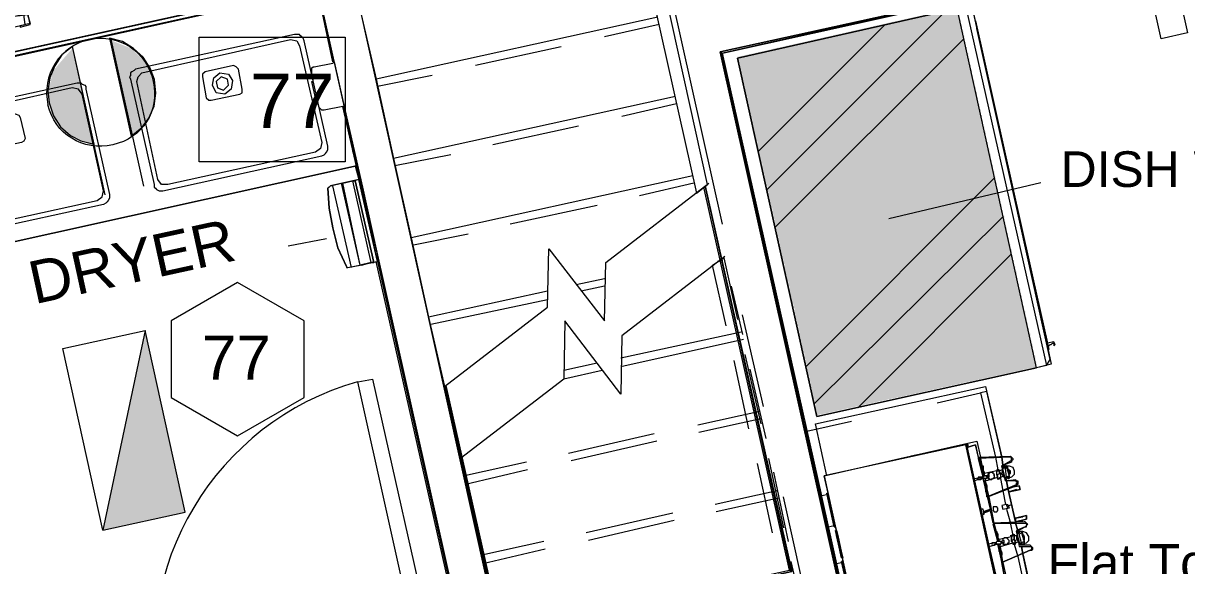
# Model space of a CAD drawing. Header units: inches. Extents: x 0.9 to 36.3, y 0.7 to 23.3.
# Drawn here: x 25.466 to 27.029, y 12.744 to 13.473 of the extents above; entities that cross this region are included whole.
import ezdxf

# ---------------------------------------------------------------- set-up
doc = ezdxf.new("R2010")
doc.units = ezdxf.units.IN
doc.linetypes.add('CENTER', pattern=[50.8, 31.75, -6.35, 6.35, -6.35])
for name, color, linetype, lineweight, true_color in [('Blocks', 7, 'Continuous', 5, 0x9a9c7f), ('Doors', 7, 'Continuous', 5, 0xf2db9c), ('Lights', 7, 'Continuous', 15, 0xff0a0a), ('Numbering Lights', 1, 'Continuous', 15, 0xff0000), ('PDF_Geometry', 7, 'Continuous', 9, 0x777777)]:
    doc.layers.add(name, color=color, linetype=linetype, lineweight=lineweight, true_color=true_color)
doc.layers.add('Numbering receptecles', color=170, linetype='Continuous', lineweight=15)
doc.layers.add('Receptacles', color=170, linetype='Continuous', lineweight=15)
doc.styles.get("Standard").update_dxf_attribs({"font": 'arial.ttf'})

msp = doc.modelspace()

# ---------------------------------------------------------------- hatches: boundary and pattern name
at = {"layer": 'Blocks', "linetype": 'ByBlock', "transparency": 33554457}
msp.add_hatch(color=256, dxfattribs=at).paths.add_polyline_path([(26.8206, 13.0095), (26.8272, 13.0095), (26.8272, 13.0178), (26.8256, 13.0178), (26.8256, 13.0261), (26.8239, 13.0261), (26.8239, 13.0328), (26.8222, 13.0328), (26.8222, 13.0411), (26.8206, 13.0411), (26.8206, 13.0478), (26.8189, 13.0478), (26.8189, 13.0561), (26.8172, 13.0561), (26.8172, 13.0628), (26.8156, 13.0628), (26.8156, 13.0711), (26.8139, 13.0711), (26.8139, 13.0778), (26.8122, 13.0778), (26.8122, 13.0861), (26.8106, 13.0861), (26.8106, 13.0928), (26.8089, 13.0928), (26.8089, 13.1011), (26.8072, 13.1011), (26.8072, 13.1078), (26.8056, 13.1078), (26.8056, 13.1161), (26.8039, 13.1161), (26.8039, 13.1228), (26.8022, 13.1228), (26.8022, 13.1311), (26.8006, 13.1311), (26.8006, 13.1395), (26.7989, 13.1395), (26.7989, 13.1461), (26.7972, 13.1461), (26.7972, 13.1545), (26.7956, 13.1545), (26.7956, 13.1611), (26.7939, 13.1611), (26.7939, 13.1695), (26.7922, 13.1695), (26.7922, 13.1761), (26.7906, 13.1761), (26.7906, 13.1845), (26.7889, 13.1845), (26.7889, 13.1911), (26.7872, 13.1911), (26.7872, 13.1995), (26.7856, 13.1995), (26.7856, 13.2061), (26.7839, 13.2061), (26.7839, 13.2145), (26.7822, 13.2145), (26.7822, 13.2211), (26.7806, 13.2211), (26.7806, 13.2295), (26.7789, 13.2295), (26.7789, 13.2361), (26.7772, 13.2361), (26.7772, 13.2445), (26.7756, 13.2445), (26.7756, 13.2511), (26.7739, 13.2511), (26.7739, 13.2595), (26.7722, 13.2595), (26.7722, 13.2678), (26.7706, 13.2678), (26.7706, 13.2745), (26.7689, 13.2745), (26.7689, 13.2828), (26.7672, 13.2828), (26.7672, 13.2895), (26.7656, 13.2895), (26.7656, 13.2978), (26.7639, 13.2978), (26.7639, 13.3045), (26.7622, 13.3045), (26.7622, 13.3128), (26.7606, 13.3128), (26.7606, 13.3195), (26.7589, 13.3195), (26.7589, 13.3278), (26.7572, 13.3278), (26.7572, 13.3345), (26.7556, 13.3345), (26.7556, 13.3428), (26.7539, 13.3428), (26.7539, 13.3495), (26.7522, 13.3495), (26.7522, 13.3578), (26.7506, 13.3578), (26.7506, 13.3645), (26.7489, 13.3645), (26.7489, 13.3728), (26.7472, 13.3728), (26.7472, 13.3811), (26.7456, 13.3811), (26.7456, 13.3878), (26.7439, 13.3878), (26.7439, 13.3961), (26.7422, 13.3961), (26.7422, 13.4028), (26.7406, 13.4028), (26.7406, 13.4111), (26.7389, 13.4111), (26.7389, 13.4178), (26.7372, 13.4178), (26.7372, 13.4261), (26.7356, 13.4261), (26.7356, 13.4328), (26.7339, 13.4328), (26.7339, 13.4411), (26.7322, 13.4411), (26.7322, 13.4478), (26.7306, 13.4478), (26.7306, 13.4561), (26.7289, 13.4561), (26.7289, 13.4628), (26.7272, 13.4628), (26.7272, 13.4711), (26.7256, 13.4711), (26.7256, 13.4778), (26.7239, 13.4778), (26.7239, 13.4861), (26.7222, 13.4861), (26.7222, 13.4928), (26.7139, 13.4928), (26.7072, 13.4911), (26.6989, 13.4895), (26.6922, 13.4878), (26.6839, 13.4861), (26.6706, 13.4828), (26.6622, 13.4811), (26.6556, 13.4795), (26.6472, 13.4778), (26.6406, 13.4761), (26.6322, 13.4745), (26.6189, 13.4711), (26.6106, 13.4695), (26.6039, 13.4678), (26.5956, 13.4661), (26.5889, 13.4645), (26.5806, 13.4628), (26.5673, 13.4595), (26.5589, 13.4578), (26.5523, 13.4561), (26.5439, 13.4545), (26.5373, 13.4528), (26.5289, 13.4511), (26.5156, 13.4478), (26.5073, 13.4461), (26.5006, 13.4445), (26.4923, 13.4428), (26.4856, 13.4411), (26.4773, 13.4395), (26.4639, 13.4361), (26.4556, 13.4345), (26.4489, 13.4328), (26.4406, 13.4311), (26.4339, 13.4295), (26.4256, 13.4278), (26.4273, 13.4261), (26.4273, 13.4195), (26.4289, 13.4195), (26.4289, 13.4111), (26.4306, 13.4111), (26.4306, 13.4045), (26.4323, 13.4045), (26.4323, 13.3961), (26.4339, 13.3961), (26.4339, 13.3895), (26.4356, 13.3895), (26.4356, 13.3811), (26.4373, 13.3811), (26.4373, 13.3745), (26.4389, 13.3745), (26.4389, 13.3661), (26.4406, 13.3661), (26.4406, 13.3595), (26.4423, 13.3595), (26.4423, 13.3511), (26.4439, 13.3511), (26.4439, 13.3445), (26.4456, 13.3445), (26.4456, 13.3361), (26.4473, 13.3361), (26.4473, 13.3295), (26.4489, 13.3295), (26.4489, 13.3211), (26.4506, 13.3211), (26.4506, 13.3145), (26.4523, 13.3145), (26.4523, 13.3061), (26.4539, 13.3061), (26.4539, 13.2995), (26.4556, 13.2995), (26.4556, 13.2911), (26.4573, 13.2911), (26.4573, 13.2845), (26.4589, 13.2845), (26.4589, 13.2761), (26.4606, 13.2761), (26.4606, 13.2695), (26.4623, 13.2695), (26.4623, 13.2611), (26.4639, 13.2611), (26.4639, 13.2545), (26.4656, 13.2545), (26.4656, 13.2461), (26.4673, 13.2461), (26.4673, 13.2395), (26.4689, 13.2395), (26.4689, 13.2311), (26.4706, 13.2311), (26.4706, 13.2245), (26.4723, 13.2245), (26.4723, 13.2161), (26.4739, 13.2161), (26.4739, 13.2095), (26.4756, 13.2095), (26.4756, 13.2011), (26.4773, 13.2011), (26.4773, 13.1945), (26.4789, 13.1945), (26.4789, 13.1861), (26.4806, 13.1861), (26.4806, 13.1795), (26.4823, 13.1795), (26.4823, 13.1711), (26.4839, 13.1711), (26.4839, 13.1645), (26.4856, 13.1645), (26.4856, 13.1561), (26.4873, 13.1561), (26.4873, 13.1495), (26.4889, 13.1495), (26.4889, 13.1411), (26.4906, 13.1411), (26.4906, 13.1345), (26.4923, 13.1345), (26.4923, 13.1261), (26.4939, 13.1261), (26.4939, 13.1195), (26.4956, 13.1195), (26.4956, 13.1111), (26.4973, 13.1111), (26.4973, 13.1045), (26.4989, 13.1045), (26.4989, 13.0961), (26.5006, 13.0961), (26.5006, 13.0895), (26.5023, 13.0895), (26.5023, 13.0811), (26.5039, 13.0811), (26.5039, 13.0745), (26.5056, 13.0745), (26.5056, 13.0661), (26.5073, 13.0661), (26.5073, 13.0595), (26.5089, 13.0595), (26.5089, 13.0511), (26.5106, 13.0511), (26.5106, 13.0445), (26.5123, 13.0445), (26.5123, 13.0361), (26.5139, 13.0361), (26.5139, 13.0295), (26.5156, 13.0295), (26.5156, 13.0211), (26.5173, 13.0211), (26.5173, 13.0145), (26.5189, 13.0145), (26.5189, 13.0061), (26.5206, 13.0061), (26.5206, 12.9995), (26.5223, 12.9995), (26.5223, 12.9911), (26.5239, 12.9911), (26.5239, 12.9828), (26.5256, 12.9828), (26.5256, 12.9761), (26.5273, 12.9761), (26.5273, 12.9678), (26.5289, 12.9678), (26.5289, 12.9611), (26.5306, 12.9611), (26.5306, 12.9528), (26.5323, 12.9528), (26.5323, 12.9461), (26.5489, 12.9495), (26.5556, 12.9511), (26.5639, 12.9528), (26.5706, 12.9545), (26.5789, 12.9561), (26.5856, 12.9578), (26.5939, 12.9595), (26.6006, 12.9611), (26.6089, 12.9628), (26.6156, 12.9645), (26.6239, 12.9661), (26.6306, 12.9678), (26.6472, 12.9711), (26.6539, 12.9728), (26.6622, 12.9745), (26.6689, 12.9761), (26.6772, 12.9778), (26.6839, 12.9795), (26.6922, 12.9811), (26.6989, 12.9828), (26.7072, 12.9845), (26.7139, 12.9861), (26.7222, 12.9878), (26.7289, 12.9895), (26.7456, 12.9928), (26.7522, 12.9945), (26.7606, 12.9961), (26.7672, 12.9978), (26.7756, 12.9995), (26.7822, 13.0011), (26.7906, 13.0028), (26.7972, 13.0045), (26.8056, 13.0061), (26.8122, 13.0078)])
at = {"layer": 'Lights', "linetype": 'ByBlock', "ltscale": 0.001, "transparency": 33554559}
h = msp.add_hatch(color=256, dxfattribs=at)
h.paths.add_polyline_path([(25.6302, 13.0601), (25.5733, 12.7916), (25.6839, 12.8159)])
h.paths.add_polyline_path([(24.7765, 12.5438), (24.7934, 12.5438), (24.7934, 12.5639), (24.7765, 12.5639)], flags=9)
h.paths.add_polyline_path([(25.6709, 12.9718), (25.6977, 12.9718), (25.6977, 12.9912), (25.6709, 12.9912)], flags=9)
h.paths.add_polyline_path([(25.0259, 12.9459), (25.0528, 12.9459), (25.0528, 12.9656), (25.0259, 12.9656)], flags=9)
h.paths.add_polyline_path([(25.0996, 13.5758), (25.1265, 13.5758), (25.1265, 13.5955), (25.0996, 13.5955)], flags=9)
h.paths.add_polyline_path([(24.8121, 13.5091), (24.8391, 13.5091), (24.8391, 13.5291), (24.8121, 13.5291)], flags=9)
h.paths.add_polyline_path([(24.7162, 12.7993), (24.7355, 12.8057), (24.7293, 12.8244), (24.71, 12.818)], flags=9)
at = {"layer": 'Receptacles', "linetype": 'ByBlock', "transparency": 33554559}
for points in [[(25.5228, 13.3247), (25.5575, 13.3094), (25.5615, 13.3103), (25.5329, 13.4398), (25.5063, 13.4088), (25.5, 13.3803), (25.5051, 13.348)], [(25.6125, 13.4386), (25.5827, 13.4508), (25.6113, 13.3213), (25.6153, 13.3222), (25.6384, 13.3503), (25.645, 13.3768), (25.6342, 13.4163)]]:
    msp.add_hatch(color=256, dxfattribs=at).paths.add_polyline_path(points)

# ---------------------------------------------------------------- linework, layer by layer
at = {"layer": 'Blocks', "linetype": 'CENTER', "ltscale": 0.01}
for p, q in [((26.8331, 13.2583), (26.629, 13.2101)), ((25.8221, 13.1739), (25.8739, 13.1835))]:
    msp.add_line(p, q, dxfattribs=at)
at = {"layer": 'Blocks', "linetype": 'ByBlock'}
for points in [[(26.8422, 13.0378), (26.8472, 13.0145), (26.8272, 13.0095), (26.5323, 12.9445), (26.4256, 13.4261), (26.7206, 13.4928), (26.7406, 13.4961), (26.8422, 13.0428)], [(26.8406, 13.0128), (26.8272, 13.0095), (26.7206, 13.4928), (26.7322, 13.4945), (26.8406, 13.0128), (26.8456, 13.0211), (26.7422, 13.4895), (26.7322, 13.4945)], [(26.7456, 13.4761), (26.8439, 13.0345)], [(26.7939, 13.2561), (26.8406, 13.0445), (26.7472, 13.4661), (26.8406, 13.0445), (26.7472, 13.4661)], [(25.3256, 13.3461), (25.539, 13.3928), (25.5406, 13.3928), (25.544, 13.3928), (25.5456, 13.3911), (25.549, 13.3895), (25.5506, 13.3878), (25.5506, 13.3845), (25.5823, 13.2428), (25.5823, 13.2395), (25.5823, 13.2378), (25.5806, 13.2345), (25.579, 13.2328), (25.5773, 13.2311), (25.574, 13.2295), (25.3606, 13.1828)], [(25.7473, 13.3961), (25.7456, 13.3845), (25.7373, 13.3778), (25.7256, 13.3795), (25.7206, 13.3895)], [(25.8773, 13.2528), (25.8789, 13.2545), (25.8773, 13.2528), (25.8756, 13.2511), (25.8773, 13.2245), (25.8823, 13.1978), (25.8889, 13.1711), (25.9006, 13.1461), (25.9006, 13.1445), (25.9023, 13.1445), (25.9189, 13.1478), (25.9323, 13.1511), (25.9423, 13.1528), (25.9406, 13.1611), (25.9423, 13.1611), (25.9406, 13.1611), (25.9423, 13.1611), (25.9406, 13.1611), (25.9206, 13.2528), (25.9201, 13.255)], [(25.9006, 13.1461), (25.8889, 13.1711), (25.8823, 13.1978), (25.8773, 13.2245), (25.8756, 13.2511)], [(25.9073, 13.1445), (25.8823, 13.2545)], [(25.9189, 13.1478), (25.8939, 13.2578)], [(25.9206, 13.1478), (25.9339, 13.1511), (25.9373, 13.1511), (25.9339, 13.1511), (25.9189, 13.1478), (25.8956, 13.2578)], [(25.9006, 13.1445), (25.9023, 13.1445), (25.9423, 13.1528), (25.9173, 13.2628), (25.9206, 13.2528)], [(25.9339, 13.1511), (25.9089, 13.2611)], [(26.7922, 13.2628), (26.8422, 13.0361)]]:
    msp.add_lwpolyline(points, dxfattribs=at)
for points in [[(26.4256, 13.4261), (26.5323, 12.9445), (26.8272, 13.0095), (26.7206, 13.4928)], [(25.6423, 13.2561), (25.6423, 13.2528), (25.644, 13.2511), (25.6456, 13.2495), (25.649, 13.2478), (25.6506, 13.2478), (25.654, 13.2478), (25.8673, 13.2945), (25.8706, 13.2961), (25.8723, 13.2978), (25.8739, 13.2995), (25.8756, 13.3028), (25.8756, 13.3045), (25.8756, 13.3078), (25.8439, 13.4495), (25.8423, 13.4528), (25.8406, 13.4545), (25.8389, 13.4561), (25.8373, 13.4578), (25.8339, 13.4578), (25.8306, 13.4578), (25.6173, 13.4111), (25.6156, 13.4095), (25.6123, 13.4078), (25.6106, 13.4061), (25.6106, 13.4028), (25.609, 13.4011), (25.6106, 13.3978)], [(25.619, 13.3945), (25.6206, 13.4011), (25.6256, 13.4061), (25.8256, 13.4511), (25.8339, 13.4495), (25.8373, 13.4428), (25.8673, 13.3128), (25.8656, 13.3045), (25.8589, 13.2995), (25.6606, 13.2561), (25.6523, 13.2561), (25.6473, 13.2628)], [(25.7106, 13.4078), (25.7073, 13.4045), (25.7073, 13.4011), (25.7123, 13.3728), (25.7156, 13.3695), (25.719, 13.3695), (25.7573, 13.3778), (25.7606, 13.3795), (25.7606, 13.3845), (25.7556, 13.4111), (25.7523, 13.4145), (25.749, 13.4161)], [(25.7206, 13.3895), (25.7223, 13.3995), (25.7306, 13.4061), (25.7423, 13.4045), (25.7473, 13.3961), (25.7456, 13.3845), (25.7373, 13.3778), (25.7256, 13.3795)], [(25.7323, 13.4011), (25.7256, 13.3945), (25.7273, 13.3861), (25.7356, 13.3828), (25.7423, 13.3895), (25.7406, 13.3978)], [(25.5456, 13.3778), (25.5406, 13.3845), (25.5323, 13.3861), (25.334, 13.3411), (25.3273, 13.3361), (25.3256, 13.3295), (25.354, 13.1978), (25.359, 13.1911), (25.3673, 13.1911), (25.5656, 13.2345), (25.5723, 13.2395), (25.574, 13.2478)], [(25.4556, 13.3511), (25.4606, 13.3495), (25.4623, 13.3461), (25.469, 13.3178), (25.4673, 13.3145), (25.464, 13.3128), (25.4256, 13.3045), (25.4223, 13.3045), (25.4206, 13.3078), (25.414, 13.3361), (25.414, 13.3395), (25.4173, 13.3428)], [(25.8939, 13.2578), (25.9073, 13.2611), (25.9173, 13.2628), (25.8789, 13.2545)], [(25.9089, 13.2611), (25.8956, 13.2578), (25.9089, 13.2611), (25.9123, 13.2611)], [(25.9123, 13.2611), (25.9373, 13.1511)], [(26.8506, 13.0395), (26.8522, 13.0411), (26.8506, 13.0445), (26.8422, 13.0428), (26.8422, 13.0378), (26.8439, 13.0395), (26.8456, 13.0411), (26.8472, 13.0411), (26.8489, 13.0428), (26.8506, 13.0428)]]:
    msp.add_lwpolyline(points, close=True, dxfattribs=at)
at = {"layer": 'Doors', "linetype": 'ByBlock'}
msp.add_lwpolyline([(25.9973, 12.6245), (25.9156, 12.9911), (25.9356, 12.9945), (26.0173, 12.6295)], close=True, dxfattribs=at)
msp.add_arc((26.0191, 12.6284), 0.3772, 105.9277, 192.335, dxfattribs=at)
at = {"layer": 'Lights', "linetype": 'ByBlock'}
msp.add_lwpolyline([(26.9946, 13.452), (26.8867, 13.9402), (26.9223, 13.9481), (27.0302, 13.4599)], close=True, dxfattribs=at)
msp.add_lwpolyline([(25.5733, 12.7916), (25.5196, 13.0357), (25.6302, 13.0601), (25.5733, 12.7916), (25.6839, 12.8159), (25.6302, 13.0601)], dxfattribs=at)
at = {"layer": 'Numbering Lights', "linetype": 'ByBlock', "ltscale": 0.001}
msp.add_lwpolyline([(25.7544, 13.1246), (25.665, 13.073), (25.665, 12.9698), (25.7544, 12.9182), (25.8438, 12.9698), (25.8438, 13.073)], close=True, dxfattribs=at)
at = {"layer": 'Numbering receptecles', "linetype": 'ByBlock', "ltscale": 0.001}
msp.add_lwpolyline([(25.7029, 13.4541), (25.8989, 13.4541), (25.8989, 13.2868), (25.7029, 13.2868)], close=True, dxfattribs=at)
at = {"layer": 'PDF_Geometry', "linetype": 'ByBlock'}
for points in [[(25.174, 13.4061), (25.1823, 13.3745), (25.469, 13.4378), (25.8606, 13.5244), (26.0589, 12.6378), (26.0173, 12.6295), (26.0289, 12.5812), (26.0689, 12.5895), (26.1789, 12.0962), (26.2273, 12.1062), (26.1173, 12.6012), (26.5139, 12.6895), (26.7322, 11.7045), (26.7856, 11.7162), (26.5606, 12.7245), (26.4023, 13.4345), (26.7639, 13.5145), (26.7489, 13.5844), (26.3873, 13.5028), (26.2039, 14.3344)], [(26.3823, 13.2545), (26.4989, 12.7361), (26.1056, 12.6495), (25.8989, 13.5844), (25.8506, 13.5728), (25.4823, 13.4911), (25.3373, 14.1411), (25.704, 14.2228), (25.684, 14.3128), (25.264, 14.2194), (25.284, 14.1294), (25.289, 14.1311), (25.434, 13.4811), (25.1706, 13.4228), (25.1723, 13.4178)], [(26.1989, 14.0144), (26.2139, 14.0178), (26.1989, 14.0144), (26.1723, 14.1361), (26.1989, 14.0144), (26.3706, 13.2445), (26.3856, 13.2561), (26.3056, 13.6178)], [(26.4056, 13.2028), (26.2973, 13.6894)], [(25.8923, 13.6111), (25.9156, 13.5045), (25.9406, 13.3978), (25.9639, 13.2911), (25.9873, 13.1845), (26.0106, 13.0778), (26.0323, 12.9845), (26.1706, 13.0911), (26.1723, 13.1695), (26.2473, 13.0728), (26.2489, 13.1511), (26.3873, 13.2578)], [(25.8839, 13.4211), (25.8606, 13.5244), (25.8606, 13.5194), (25.8606, 13.5244), (25.8606, 13.5194), (25.8606, 13.5244), (25.8823, 13.4211), (25.8606, 13.5244), (25.2506, 13.3895), (25.304, 13.1461), (25.2506, 13.3895), (25.2556, 13.3911), (25.8539, 13.5228), (25.469, 13.4378)], [(25.8823, 13.4211), (25.8606, 13.5228)], [(26.5139, 12.9378), (26.4023, 13.4345), (26.4039, 13.4328), (26.7639, 13.5145), (26.4023, 13.4345)], [(26.5473, 12.8395), (26.5389, 12.8378), (26.4056, 13.4328), (26.7656, 13.5128), (26.7639, 13.5128), (26.7639, 13.5145), (26.4039, 13.4345)], [(26.4656, 13.2495), (26.7039, 13.4878)], [(25.174, 13.4061), (24.979, 13.3628), (25.469, 13.4711), (25.4673, 13.4845), (24.9757, 13.3745), (24.979, 13.3628), (24.9757, 13.3745), (25.1723, 13.4178)], [(26.3189, 13.4811), (25.9406, 13.3978)], [(26.3206, 13.4711), (26.2473, 13.4545)], [(26.4539, 13.3011), (26.6239, 13.4711)], [(26.1889, 13.4411), (26.0739, 13.4161)], [(26.4756, 13.1978), (26.7289, 13.4511)], [(26.4039, 13.4345), (26.5156, 12.9311), (26.4039, 13.4345)], [(26.0156, 13.4028), (25.9423, 13.3878)], [(25.9182, 13.2631), (25.8956, 13.3611)], [(25.8973, 13.3611), (25.9223, 13.2528), (25.9423, 13.1611), (26.0589, 12.6378), (26.0173, 12.6295), (26.0173, 12.6312), (26.0556, 12.6412), (26.0556, 12.6395), (26.0573, 12.6395), (26.0173, 12.6312)], [(26.3423, 13.3745), (25.9639, 13.2911)], [(26.3439, 13.3645), (26.2706, 13.3478)], [(26.2123, 13.3345), (26.0973, 13.3095)], [(25.9089, 13.3011), (25.9123, 13.2911), (25.9089, 13.3011)], [(26.0406, 13.2961), (25.9656, 13.2811)], [(25.9123, 13.2811), (25.9173, 13.2628)], [(26.3656, 13.2678), (25.9873, 13.1845)], [(25.9201, 13.2552), (25.9182, 13.2631)], [(26.0323, 12.9845), (26.1056, 12.6495), (26.4989, 12.7361), (26.3823, 13.2545), (26.4973, 12.7378), (26.4956, 12.7378), (26.3806, 13.2528)], [(26.0339, 12.9861), (26.1089, 12.6528), (26.1073, 12.6512), (26.0323, 12.9861), (26.1073, 12.6512), (26.1089, 12.6528), (26.4956, 12.7378), (26.4973, 12.7378), (26.3823, 13.2545)], [(26.3673, 13.2578), (26.2939, 13.2411)], [(26.5173, 13.0111), (26.7706, 13.2645)], [(26.2373, 13.2278), (26.1206, 13.2028)], [(26.5289, 12.9611), (26.7822, 13.2128)], [(26.0639, 13.1895), (25.9906, 13.1745)], [(25.9406, 13.1611), (26.0573, 12.6395), (26.0556, 12.6395), (26.0556, 12.6412), (25.9406, 13.1528)], [(26.4089, 13.1595), (26.2706, 13.0528), (26.2689, 12.9745), (26.1939, 13.0728), (26.1923, 12.9945), (26.0539, 12.8878), (26.0673, 12.8245)], [(26.4106, 13.0661), (26.3923, 13.1478), (26.4073, 13.1578), (26.4256, 13.0745)], [(26.5873, 12.9561), (26.7939, 13.1628)], [(25.9423, 13.1528), (26.0573, 12.6395)], [(26.4056, 13.1545), (26.3989, 13.1528)], [(26.2473, 13.1295), (26.2089, 13.1211)], [(26.1706, 13.1128), (26.0106, 13.0778)], [(26.2473, 13.1195), (26.2156, 13.1128)], [(26.4173, 13.1195), (26.4323, 13.0545)], [(26.1706, 13.1011), (26.0139, 13.0678)], [(26.4606, 12.9578), (26.4323, 13.0811)], [(26.4306, 13.0578), (26.2689, 13.0228)], [(26.4339, 13.0478), (26.2689, 13.0111)], [(26.4206, 13.0195), (26.4406, 12.9278)], [(26.4356, 13.0278), (26.4573, 12.9345)], [(26.2373, 13.0161), (26.1923, 13.0061)], [(26.2439, 13.0061), (26.1923, 12.9945)], [(26.4423, 13.0078), (26.4639, 12.9145)], [(26.5456, 12.8645), (26.5306, 12.9345), (26.7589, 12.9845), (26.7806, 12.8895), (26.7822, 12.8795), (26.7839, 12.8745), (26.7822, 12.8795), (26.7806, 12.8895), (26.7606, 12.9778), (26.7522, 12.9761)], [(26.6939, 12.9628), (26.7522, 12.9761), (26.7722, 12.8895), (26.7756, 12.8728)], [(26.4556, 12.9511), (26.3723, 12.9328)], [(26.4573, 12.9411), (26.3739, 12.9228)], [(26.7789, 11.7395), (26.5156, 12.9311), (26.7806, 11.7412)], [(26.5156, 12.9311), (26.7789, 11.7429), (26.7789, 11.7412)], [(26.5156, 12.9311), (26.5173, 12.9311), (26.5156, 12.9311)], [(26.5389, 12.8378), (26.5173, 12.9311), (26.7822, 11.7429), (26.5673, 12.7045)], [(26.5189, 12.9245), (26.5789, 12.9378)], [(26.3139, 12.9211), (26.1989, 12.8945)], [(26.3173, 12.9111), (26.2023, 12.8845)], [(26.5589, 12.7911), (26.5573, 12.7961), (26.5473, 12.8411), (26.5423, 12.8645), (26.6439, 12.8878), (26.7472, 12.9111), (26.7522, 12.8895)], [(26.7339, 12.9028), (26.7356, 12.9028), (26.7356, 12.9045), (26.7356, 12.9061), (26.7339, 12.9078), (26.7322, 12.9061), (26.7306, 12.9061), (26.6589, 12.8911), (26.6556, 12.8895)], [(26.7522, 12.8195), (26.7339, 12.9061), (26.7339, 12.9078)], [(26.7339, 12.9061), (26.7322, 12.9061)], [(26.7506, 12.8878), (26.7556, 12.8628), (26.7456, 12.9061), (26.7339, 12.9028), (26.7456, 12.9061), (26.7489, 12.8895), (26.7922, 12.8911), (26.7939, 12.8895), (26.7956, 12.8878), (26.7956, 12.8861), (26.7939, 12.8845), (26.7939, 12.8828), (26.7806, 12.8778), (26.7856, 12.8578), (26.7989, 12.8595), (26.7989, 12.8578), (26.8006, 12.8578), (26.8022, 12.8578), (26.8022, 12.8561), (26.8022, 12.8545), (26.8022, 12.8528), (26.8006, 12.8528), (26.8006, 12.8511), (26.7622, 12.8361), (26.7656, 12.8195), (26.7556, 12.8161), (26.7656, 12.8195), (26.7556, 12.8611), (26.7606, 12.8361), (26.7606, 12.8378), (26.7606, 12.8361), (26.8006, 12.8528), (26.8006, 12.8545), (26.8022, 12.8545), (26.8022, 12.8561), (26.8006, 12.8561), (26.8006, 12.8578), (26.7989, 12.8578), (26.7856, 12.8578), (26.7806, 12.8778), (26.7922, 12.8845), (26.7939, 12.8845), (26.7939, 12.8861), (26.7939, 12.8878), (26.7939, 12.8895), (26.7922, 12.8895), (26.7489, 12.8878), (26.7539, 12.8678), (26.7572, 12.8695), (26.7572, 12.8678), (26.7539, 12.8661)], [(26.7339, 12.9028), (26.7339, 12.9028)], [(26.1423, 12.8828), (26.0589, 12.8645)], [(26.4523, 12.8811), (26.4723, 12.7878)], [(26.4673, 12.8878), (26.4873, 12.7945)], [(26.5556, 12.7961), (26.5456, 12.8411), (26.5473, 12.8411), (26.5423, 12.8645), (26.6439, 12.8878)], [(26.6439, 12.8878), (26.6439, 12.8878)], [(26.7522, 12.8878), (26.7556, 12.8695), (26.7556, 12.8711), (26.7539, 12.8761), (26.7539, 12.8778), (26.7539, 12.8795), (26.7539, 12.8778), (26.7556, 12.8778), (26.7556, 12.8761), (26.7556, 12.8711), (26.7572, 12.8695), (26.7572, 12.8678)], [(26.7539, 12.8795), (26.7539, 12.8795)], [(26.7539, 12.8795), (26.7539, 12.8795)], [(26.7822, 12.8745), (26.7856, 12.8778), (26.7906, 12.8778), (26.7956, 12.8761), (26.7972, 12.8711), (26.7972, 12.8661), (26.7939, 12.8628), (26.7889, 12.8611), (26.7839, 12.8628), (26.7806, 12.8678), (26.7822, 12.8728), (26.7772, 12.8711), (26.7772, 12.8695), (26.7772, 12.8678), (26.7789, 12.8678), (26.7789, 12.8661), (26.7789, 12.8645)], [(26.7889, 12.8628), (26.7889, 12.8611), (26.7872, 12.8628), (26.7856, 12.8745), (26.7856, 12.8761), (26.7839, 12.8761), (26.7839, 12.8778), (26.7856, 12.8778), (26.7856, 12.8761)], [(26.7872, 12.8778), (26.7856, 12.8778)], [(26.7856, 12.8745), (26.7872, 12.8761)], [(26.7906, 12.8728), (26.7889, 12.8711), (26.7906, 12.8711), (26.7906, 12.8728), (26.7889, 12.8728), (26.7889, 12.8745), (26.7889, 12.8761), (26.7872, 12.8761), (26.7872, 12.8778), (26.7872, 12.8761), (26.7906, 12.8645), (26.7906, 12.8628), (26.7906, 12.8611), (26.7906, 12.8628), (26.7906, 12.8645), (26.7906, 12.8661), (26.7906, 12.8678), (26.7906, 12.8695)], [(26.1439, 12.8728), (26.0606, 12.8528)], [(26.4739, 12.8695), (26.4939, 12.7761)], [(26.7472, 12.8595), (26.7489, 12.8595), (26.7506, 12.8595), (26.7522, 12.8595), (26.7506, 12.8595), (26.7522, 12.8595), (26.7539, 12.8611), (26.7439, 12.8578), (26.7439, 12.8611), (26.7539, 12.8628)], [(26.7439, 12.8578), (26.7439, 12.8611)], [(26.7506, 12.8628), (26.7489, 12.8628), (26.7489, 12.8611), (26.7472, 12.8611)], [(26.7639, 12.8628), (26.7639, 12.8661), (26.7606, 12.8645), (26.7589, 12.8645), (26.7572, 12.8645), (26.7556, 12.8628), (26.7539, 12.8628), (26.7522, 12.8628), (26.7539, 12.8628), (26.7522, 12.8628), (26.7506, 12.8628), (26.7522, 12.8628)], [(26.7522, 12.8595), (26.7539, 12.8611), (26.7522, 12.8595)], [(26.7522, 12.8611), (26.7539, 12.8611), (26.7556, 12.8611)], [(26.7606, 12.8611), (26.7622, 12.8628), (26.7639, 12.8628), (26.7622, 12.8628), (26.7606, 12.8628), (26.7606, 12.8611), (26.7589, 12.8611), (26.7572, 12.8611), (26.7556, 12.8611), (26.7539, 12.8611)], [(26.7556, 12.8711), (26.7556, 12.8711)], [(26.7772, 12.8711), (26.7772, 12.8728), (26.7739, 12.8728), (26.7739, 12.8711), (26.7572, 12.8678), (26.7572, 12.8645), (26.7572, 12.8661)], [(26.7572, 12.8578), (26.7589, 12.8578), (26.7756, 12.8628), (26.7756, 12.8645), (26.7739, 12.8661), (26.7739, 12.8678), (26.7739, 12.8695)], [(26.7606, 12.8395), (26.7606, 12.8411), (26.7606, 12.8428), (26.7606, 12.8445), (26.7589, 12.8478), (26.7589, 12.8495), (26.7589, 12.8511), (26.7589, 12.8528), (26.7572, 12.8545), (26.7572, 12.8561), (26.7589, 12.8561), (26.7589, 12.8578), (26.7589, 12.8611), (26.7589, 12.8595)], [(26.7606, 12.8628), (26.7606, 12.8645), (26.7589, 12.8645), (26.7622, 12.8645), (26.7639, 12.8645)], [(26.7606, 12.8628), (26.7606, 12.8628)], [(26.7622, 12.8645), (26.7622, 12.8661), (26.7622, 12.8678), (26.7639, 12.8678), (26.7656, 12.8695), (26.7672, 12.8695), (26.7689, 12.8678), (26.7706, 12.8661), (26.7706, 12.8645), (26.7706, 12.8628), (26.7689, 12.8611), (26.7672, 12.8595), (26.7672, 12.8611)], [(26.7689, 12.8678), (26.7689, 12.8695), (26.7672, 12.8695), (26.7656, 12.8695), (26.7639, 12.8678), (26.7622, 12.8678), (26.7622, 12.8661)], [(26.7622, 12.8628), (26.7622, 12.8611), (26.7639, 12.8611), (26.7656, 12.8595), (26.7672, 12.8595)], [(26.7639, 12.8611), (26.7639, 12.8611)], [(26.7706, 12.8645), (26.7706, 12.8661), (26.7706, 12.8678)], [(26.7739, 12.8661), (26.7789, 12.8678)], [(26.7756, 12.8611), (26.7789, 12.8628), (26.7839, 12.8645)], [(26.7789, 12.8611), (26.7822, 12.8445), (26.7856, 12.8261)], [(26.7989, 12.8078), (26.8089, 12.8095), (26.7989, 12.8078), (26.8139, 12.8111), (26.8139, 12.8061), (26.7989, 12.8028), (26.8089, 12.8045), (26.7989, 12.8028), (26.8139, 12.8061), (26.8139, 12.8111), (26.7989, 12.8078), (26.7989, 12.8028), (26.7889, 12.8478), (26.7872, 12.8578), (26.7856, 12.8628), (26.7872, 12.8578), (26.7889, 12.8478), (26.7989, 12.8028)], [(26.7906, 12.8645), (26.7872, 12.8628)], [(26.7906, 12.8678), (26.7922, 12.8678), (26.7922, 12.8695), (26.7922, 12.8711), (26.7906, 12.8711), (26.7906, 12.8728), (26.7889, 12.8728)], [(26.7889, 12.8711), (26.7906, 12.8711)], [(26.7889, 12.8611), (26.7906, 12.8611)], [(26.7906, 12.8678), (26.7906, 12.8678)], [(26.7606, 12.8461), (26.7606, 12.8378), (26.7606, 12.8395), (26.7606, 12.8411), (26.7606, 12.8428), (26.7606, 12.8445), (26.7589, 12.8478), (26.7589, 12.8495), (26.7589, 12.8511), (26.7589, 12.8528), (26.7572, 12.8545), (26.7572, 12.8561), (26.7589, 12.8495)], [(26.7706, 12.8011), (26.7639, 12.8361), (26.7589, 12.8561)], [(26.7589, 12.8478), (26.7589, 12.8461)], [(26.7606, 12.8478), (26.7606, 12.8478)], [(26.7606, 12.8478), (26.7606, 12.8478)], [(26.7906, 12.8428), (26.8006, 12.8461), (26.7906, 12.8428), (26.8056, 12.8461), (26.8039, 12.8511), (26.7939, 12.8495), (26.8039, 12.8511), (26.8056, 12.8461), (26.7906, 12.8428), (26.7889, 12.8478), (26.7906, 12.8478), (26.7889, 12.8478), (26.7906, 12.8478), (26.7889, 12.8478)], [(26.4789, 12.8445), (26.3956, 12.8261)], [(26.4806, 12.8345), (26.3973, 12.8161)], [(26.5956, 12.3495), (26.4873, 12.8361)], [(26.5456, 12.8411), (26.5556, 12.7961), (26.5573, 12.7961), (26.5673, 12.7495)], [(26.7589, 12.8445), (26.7589, 12.8428)], [(26.7606, 12.8378), (26.7606, 12.8378)], [(26.3389, 12.8145), (26.2223, 12.7878)], [(26.7689, 12.8011), (26.7656, 12.8178), (26.7556, 12.8145), (26.7656, 12.8178), (26.7756, 12.7761), (26.7689, 12.7995), (26.7739, 12.7811), (26.7756, 12.7811), (26.7772, 12.7795), (26.7739, 12.7778)], [(26.7872, 12.8261), (26.7889, 12.8261), (26.7906, 12.8211), (26.7889, 12.8211)], [(26.7872, 12.8195), (26.7922, 12.8011)], [(26.7906, 12.8245), (26.7939, 12.8261)], [(26.3406, 12.8045), (26.2256, 12.7778)], [(26.7539, 12.8111), (26.7739, 12.7245), (26.7722, 12.7245)], [(26.7706, 12.7995), (26.7756, 12.7811), (26.7739, 12.7861), (26.7739, 12.7878), (26.7739, 12.7895), (26.7739, 12.7878), (26.7756, 12.7861), (26.7756, 12.7811), (26.7772, 12.7795)], [(26.7922, 12.7995), (26.7956, 12.7845)], [(26.5673, 12.7478), (26.5589, 12.7461), (26.5473, 12.7961), (26.5556, 12.7978)], [(26.5589, 12.7461), (26.5473, 12.7961)], [(26.5656, 12.7545), (26.5573, 12.7911)], [(26.5656, 12.7611), (26.5639, 12.7611), (26.5589, 12.7845), (26.5606, 12.7845)], [(26.7739, 12.7895), (26.7739, 12.7895)], [(26.7739, 12.7895), (26.7739, 12.7895)], [(26.7772, 12.7778), (26.7772, 12.7761), (26.7772, 12.7795), (26.7939, 12.7828), (26.7939, 12.7778), (26.7956, 12.7745), (26.7956, 12.7728), (26.7989, 12.7728), (26.7989, 12.7745), (26.7972, 12.7795), (26.7972, 12.7845), (26.8006, 12.7845), (26.8006, 12.7795), (26.8039, 12.7745), (26.8072, 12.7728), (26.8139, 12.7745), (26.8172, 12.7778), (26.8172, 12.7828), (26.8139, 12.7878), (26.8089, 12.7895), (26.8039, 12.7895), (26.8022, 12.7861)], [(26.7972, 12.7828), (26.7972, 12.7811), (26.7972, 12.7795), (26.7989, 12.7778), (26.7989, 12.7761)], [(26.8072, 12.7895), (26.8039, 12.7895)], [(26.8106, 12.7761), (26.8072, 12.7745), (26.8039, 12.7861), (26.8039, 12.7878), (26.8039, 12.7895), (26.8039, 12.7878)], [(26.8039, 12.7861), (26.8072, 12.7878)], [(26.8089, 12.7828), (26.8106, 12.7845), (26.8089, 12.7845), (26.8089, 12.7861), (26.8089, 12.7878), (26.8072, 12.7878), (26.8072, 12.7895), (26.8072, 12.7878), (26.8106, 12.7761), (26.8106, 12.7745), (26.8106, 12.7728), (26.8106, 12.7745), (26.8106, 12.7761), (26.8106, 12.7778), (26.8106, 12.7795), (26.8089, 12.7795)], [(26.8089, 12.7845), (26.8089, 12.7845)], [(26.8106, 12.7795), (26.8106, 12.7811), (26.8106, 12.7828), (26.8106, 12.7845), (26.8089, 12.7845)], [(26.8089, 12.7828), (26.8089, 12.7828)], [(26.0773, 12.7778), (26.0989, 12.6845)], [(26.1656, 12.7761), (26.0823, 12.7578)], [(26.7972, 12.7728), (26.8022, 12.7561), (26.8206, 12.6712), (26.7606, 12.6578)], [(26.7839, 12.7745), (26.7839, 12.7778), (26.7806, 12.7761), (26.7789, 12.7761), (26.7772, 12.7761), (26.7739, 12.7761), (26.7722, 12.7745), (26.7622, 12.7728)], [(26.7639, 12.7695), (26.7739, 12.7728), (26.7722, 12.7728), (26.7739, 12.7728), (26.7722, 12.7728), (26.7706, 12.7711), (26.7722, 12.7728)], [(26.7739, 12.7745), (26.7722, 12.7745), (26.7706, 12.7745), (26.7722, 12.7745), (26.7706, 12.7745), (26.7689, 12.7745), (26.7672, 12.7745), (26.7672, 12.7728)], [(26.7672, 12.7711), (26.7689, 12.7711), (26.7706, 12.7711)], [(26.7789, 12.7745), (26.7822, 12.7745), (26.7839, 12.7745), (26.7806, 12.7745), (26.7789, 12.7728), (26.7772, 12.7728), (26.7756, 12.7728), (26.7739, 12.7728)], [(26.7756, 12.7695), (26.7789, 12.7695), (26.7956, 12.7745), (26.7939, 12.7761), (26.7939, 12.7778), (26.7939, 12.7795), (26.7939, 12.7811)], [(26.7756, 12.7811), (26.7756, 12.7811)], [(26.7806, 12.7495), (26.7806, 12.7511), (26.7806, 12.7528), (26.7806, 12.7545), (26.7789, 12.7578), (26.7789, 12.7595), (26.7789, 12.7611), (26.7772, 12.7628), (26.7772, 12.7661), (26.7772, 12.7678), (26.7789, 12.7678), (26.7789, 12.7695), (26.7772, 12.7728), (26.7789, 12.7711)], [(26.7789, 12.7595), (26.7789, 12.7578), (26.7806, 12.7511), (26.7806, 12.7528), (26.7806, 12.7545), (26.7789, 12.7578), (26.7789, 12.7595), (26.7789, 12.7611), (26.7772, 12.7628), (26.7772, 12.7661), (26.7772, 12.7678), (26.7789, 12.7611)], [(26.7906, 12.7761), (26.7906, 12.7778), (26.7889, 12.7795), (26.7872, 12.7811), (26.7856, 12.7811), (26.7839, 12.7811), (26.7822, 12.7795), (26.7822, 12.7778), (26.7806, 12.7761), (26.7789, 12.7761)], [(26.7806, 12.7761), (26.7789, 12.7761), (26.7806, 12.7761)], [(26.7806, 12.7745), (26.7789, 12.7745), (26.7806, 12.7745)], [(26.7822, 12.7495), (26.7789, 12.7678)], [(26.7822, 12.7745), (26.7822, 12.7728), (26.7839, 12.7728), (26.7856, 12.7728), (26.7872, 12.7728), (26.7889, 12.7728), (26.7889, 12.7745), (26.7906, 12.7745), (26.7906, 12.7761), (26.7906, 12.7778), (26.7889, 12.7795), (26.7889, 12.7811), (26.7872, 12.7811), (26.7856, 12.7811), (26.7839, 12.7811), (26.7822, 12.7795), (26.7822, 12.7778), (26.7806, 12.7761)], [(26.7822, 12.7728), (26.7839, 12.7728)], [(26.7872, 12.7728), (26.7872, 12.7728)], [(26.7939, 12.7778), (26.7972, 12.7795)], [(26.7956, 12.7745), (26.7989, 12.7745), (26.8039, 12.7761)], [(26.8072, 12.7745), (26.8072, 12.7728), (26.8072, 12.7745)], [(26.8072, 12.7728), (26.8106, 12.7728)], [(26.8206, 12.6712), (26.8272, 12.6728), (26.8089, 12.7595), (26.8072, 12.7695), (26.8089, 12.7595), (27.0222, 11.7979)], [(26.8106, 12.7811), (26.8089, 12.7811)], [(26.1673, 12.7661), (26.0839, 12.7461)], [(26.5673, 12.7511), (26.5673, 12.7545)], [(26.7789, 12.7661), (26.7789, 12.7661)], [(26.7789, 12.7561), (26.7789, 12.7545)], [(26.7806, 12.7578), (26.7806, 12.7578)], [(26.7806, 12.7578), (26.7806, 12.7578)], [(26.4973, 12.7495), (26.5189, 12.6562)], [(26.6839, 12.7045), (26.5823, 12.6812), (26.5773, 12.7045), (26.5673, 12.7495), (26.5656, 12.7495), (26.5756, 12.7045), (26.5656, 12.7495)], [(26.7822, 12.7478), (26.7872, 12.7261), (26.6856, 12.7028), (26.6839, 12.7045), (26.5823, 12.6812), (26.5773, 12.7045), (26.5756, 12.7045)]]:
    msp.add_lwpolyline(points, dxfattribs=at)
for points in [[(25.2556, 13.3911), (25.2506, 13.3895), (25.8606, 13.5244), (25.8539, 13.5228)], [(25.2556, 13.3845), (25.2506, 13.3845), (25.8606, 13.5194), (25.8556, 13.5178), (25.2556, 13.3845), (25.8556, 13.5178), (25.8606, 13.5194), (25.2506, 13.3845)], [(25.469, 13.4378), (25.8539, 13.5228), (25.8606, 13.5244)], [(25.4756, 13.4728), (25.4623, 13.4695), (25.4623, 13.4678), (25.4756, 13.4711), (25.4706, 13.4961), (25.469, 13.4961), (25.4723, 13.4861), (25.459, 13.4828), (25.4723, 13.4845)], [(25.8706, 13.3561), (25.8689, 13.3561), (25.8673, 13.3561), (25.8656, 13.3578), (25.8639, 13.3595), (25.8623, 13.3661), (25.8606, 13.3711), (25.8606, 13.3728), (25.8606, 13.3745), (25.8589, 13.3728), (25.8539, 13.3945), (25.8556, 13.3945), (25.8556, 13.3978), (25.8556, 13.4011), (25.8539, 13.4045), (25.8539, 13.4095), (25.8539, 13.4111), (25.8539, 13.4128), (25.8556, 13.4145), (25.8573, 13.4145), (25.8823, 13.4195), (25.8839, 13.4211), (25.8973, 13.3611), (25.8956, 13.3611)], [(25.8956, 13.3611), (25.9139, 13.2811), (25.304, 13.1461), (25.9139, 13.2811)], [(25.9206, 13.2528), (25.9223, 13.2528), (25.9206, 13.2528), (25.9223, 13.2528)], [(26.7322, 12.9061), (26.7722, 12.7245), (26.7739, 12.7245), (26.7339, 12.9061), (26.7322, 12.9061), (26.5423, 12.8645), (26.5823, 12.6812), (26.7739, 12.7245), (26.7722, 12.7245), (26.7322, 12.9061), (26.7339, 12.9061)], [(26.7789, 12.8611), (26.7756, 12.8595), (26.7756, 12.8611), (26.7739, 12.8661), (26.7739, 12.8711), (26.7772, 12.8711), (26.7789, 12.8678), (26.7789, 12.8628)], [(26.7906, 12.8695), (26.7906, 12.8678), (26.7906, 12.8661), (26.7889, 12.8728), (26.7889, 12.8745), (26.7889, 12.8728), (26.7906, 12.8728), (26.7906, 12.8711)], [(26.7622, 12.8378), (26.7606, 12.8378), (26.7606, 12.8395), (26.7606, 12.8428), (26.7606, 12.8445), (26.7589, 12.8478), (26.7589, 12.8495), (26.7589, 12.8528), (26.7572, 12.8545), (26.7572, 12.8561), (26.7572, 12.8578), (26.7572, 12.8561), (26.7572, 12.8545), (26.7589, 12.8528), (26.7589, 12.8495), (26.7589, 12.8478), (26.7606, 12.8445), (26.7606, 12.8428), (26.7606, 12.8395), (26.7606, 12.8378)], [(26.7589, 12.8561), (26.7606, 12.8511), (26.7606, 12.8495), (26.7606, 12.8478), (26.7606, 12.8495), (26.7606, 12.8511)], [(26.7989, 12.8511), (26.7939, 12.8495)], [(26.7522, 12.8195), (26.7539, 12.8111), (26.7572, 12.8128), (26.7556, 12.8195)], [(26.7689, 12.8195), (26.7689, 12.8178), (26.7706, 12.8161), (26.7722, 12.8161), (26.7739, 12.8161), (26.7756, 12.8178), (26.7756, 12.8195), (26.7756, 12.8211), (26.7739, 12.8228), (26.7722, 12.8228), (26.7706, 12.8228), (26.7689, 12.8228), (26.7689, 12.8211)], [(26.7872, 12.8261), (26.7806, 12.8245), (26.7822, 12.8195), (26.7889, 12.8211)], [(26.7806, 12.7478), (26.8189, 12.7645), (26.8206, 12.7645), (26.8222, 12.7661), (26.8222, 12.7678), (26.8206, 12.7695), (26.8189, 12.7711), (26.8056, 12.7711), (26.8006, 12.7895), (26.8122, 12.7961), (26.8139, 12.7961), (26.8139, 12.7978), (26.8156, 12.7995), (26.8139, 12.7995), (26.8139, 12.8011), (26.8122, 12.8028), (26.8106, 12.8028), (26.7689, 12.8011), (26.8106, 12.8011), (26.8122, 12.8011), (26.8139, 12.8011), (26.8139, 12.7995), (26.8139, 12.7978), (26.8122, 12.7961), (26.8006, 12.7911), (26.8039, 12.7695), (26.8189, 12.7695), (26.8206, 12.7695), (26.8206, 12.7678), (26.8206, 12.7661), (26.8206, 12.7645), (26.8189, 12.7645)], [(26.7989, 12.8011), (26.8022, 12.7911), (26.8022, 12.7878), (26.8022, 12.7911)], [(26.5573, 12.7911), (26.5589, 12.7911), (26.5606, 12.7845), (26.5656, 12.7611), (26.5673, 12.7545), (26.5656, 12.7545)], [(26.7972, 12.7861), (26.7972, 12.7845), (26.7939, 12.7828), (26.7922, 12.7845)], [(26.8106, 12.7811), (26.8106, 12.7795), (26.8106, 12.7778), (26.8089, 12.7845), (26.8089, 12.7861), (26.8089, 12.7845), (26.8089, 12.7828), (26.8106, 12.7828)], [(26.7756, 12.7728), (26.7839, 12.7311), (26.7722, 12.7278), (26.7839, 12.7311), (26.7806, 12.7478), (26.7806, 12.7495)], [(26.7806, 12.7495), (26.7806, 12.7511), (26.7806, 12.7528), (26.7806, 12.7545), (26.7789, 12.7561), (26.7789, 12.7595), (26.7789, 12.7611), (26.7772, 12.7645), (26.7772, 12.7661), (26.7772, 12.7678), (26.7772, 12.7695), (26.7772, 12.7678), (26.7772, 12.7661), (26.7772, 12.7645), (26.7789, 12.7611), (26.7789, 12.7595), (26.7789, 12.7561), (26.7806, 12.7545), (26.7806, 12.7528), (26.7806, 12.7511)], [(26.7806, 12.7611), (26.7789, 12.7661), (26.7789, 12.7678), (26.7789, 12.7661), (26.7806, 12.7611), (26.7806, 12.7595), (26.7806, 12.7578), (26.7806, 12.7595)], [(26.8056, 12.7745), (26.8072, 12.7711)]]:
    msp.add_lwpolyline(points, close=True, dxfattribs=at)
at = {"layer": 'Receptacles', "linetype": 'ByBlock'}
for points in [[(25.5324, 13.4418), (25.5182, 13.4303), (25.5089, 13.4157), (25.5021, 13.3996), (25.4996, 13.3823), (25.5011, 13.3659), (25.5071, 13.3484), (25.5166, 13.3338), (25.5297, 13.3221), (25.5438, 13.3147), (25.5615, 13.3103)], [(25.5822, 13.4528), (25.6113, 13.3213), (25.6255, 13.3328), (25.6353, 13.3454), (25.6421, 13.3616), (25.6446, 13.3788), (25.6426, 13.3972), (25.6371, 13.4127), (25.6276, 13.4273), (25.6145, 13.4391), (25.5999, 13.4484)]]:
    msp.add_lwpolyline(points, close=True, dxfattribs=at)
for points in [[(25.5765, 13.2425), (25.5324, 13.4418)], [(25.6283, 13.254), (25.5842, 13.4533)]]:
    msp.add_lwpolyline(points, dxfattribs=at)
msp.add_arc((25.571, 13.3796), 0.0732, 102.2374, 192.7169, dxfattribs=at)
for points in [[(25.5554, 13.4511), (25.5953, 13.4599), (25.6322, 13.4346), (25.6411, 13.3948)], [(25.6411, 13.3948), (25.6499, 13.3549), (25.6266, 13.3184), (25.5868, 13.3096)], [(25.5868, 13.3096), (25.5469, 13.3008), (25.5084, 13.3236), (25.4996, 13.3635)]]:
    msp.add_open_spline(points, degree=3, dxfattribs=at)

# ---------------------------------------------------------------- texts
at = {"layer": 'Blocks', "linetype": 'ByBlock'}
msp.add_text('DISH WASHER', height=0.047907, dxfattribs=at).set_placement((26.8598, 13.2529))
msp.add_text('HAND DRYER', height=0.05727, rotation=12.308, dxfattribs=at).set_placement((25.2382, 13.042))
at = {"layer": 'Blocks', "linetype": 'ByBlock', "insert": (26.7622, 12.7728), "char_height": 0.049946, "width": 0.415394, "attachment_point": 1}
msp.add_mtext('\\pxqc;Flat Top \\PGrill with \\PExhaust Fan', dxfattribs=at)
at = {"layer": 'Numbering Lights', "linetype": 'ByBlock', "ltscale": 0.001}
msp.add_text('77', height=0.05956, dxfattribs=at).set_placement((25.7065, 12.9936))
at = {"layer": 'Numbering receptecles', "linetype": 'ByBlock', "ltscale": 0.001}
msp.add_text('77', height=0.0733, dxfattribs=at).set_placement((25.7707, 13.332))

doc.saveas('drawing.dxf')
